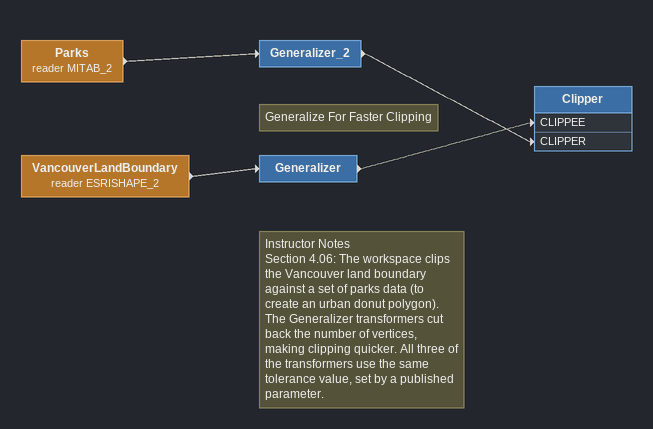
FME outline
VancouverLandBoundary (reader ESRISHAPE_2)
    -> Generalizer
Note: Generalize For Faster Clipping
Note: Instructor Notes / Section 4.06: The workspace clips the Vancouver land boundary against a set of parks data (to create an urban donut polygon). / The Generalizer transformers cut back the number of vertices, making clipping quicker. All three of the transformers use the same tolerance value, set by a published parameter.
Generalizer
    -> Clipper [CLIPPEE]
Parks (reader MITAB_2)
    -> Generalizer_2
Generalizer_2
    -> Clipper [CLIPPER]
Clipper
